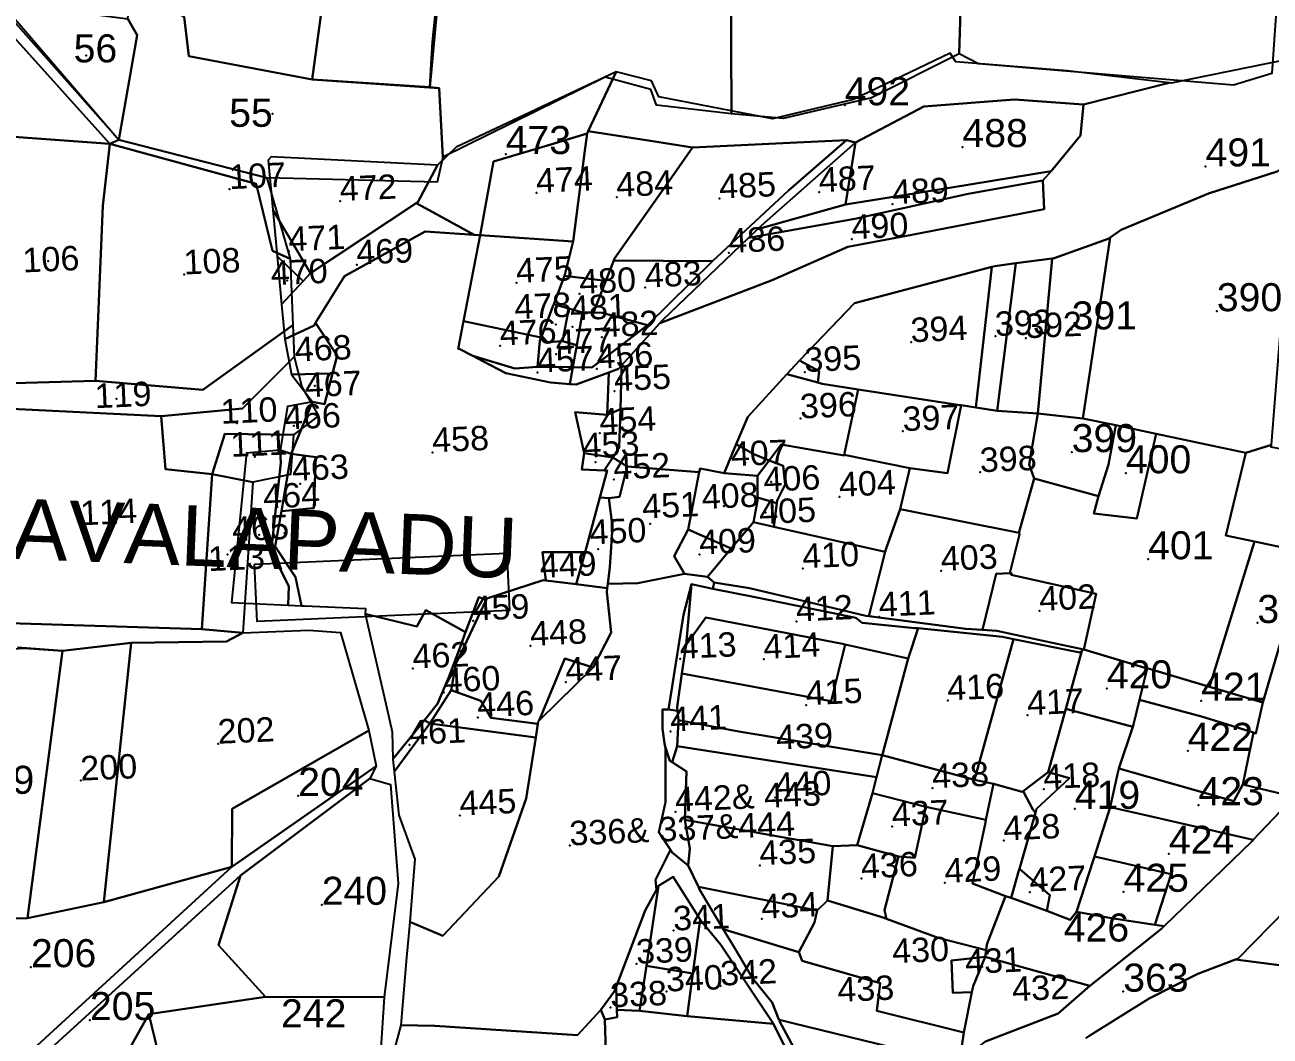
# Model space of a CAD drawing. Header units: inches. Extents: x 206739 to 240559, y 1587423 to 1599564.
# Drawn here: x 217834 to 218728, y 1595247 to 1595974 of the extents above; entities that cross this region are included whole.
import ezdxf

# ---------------------------------------------------------------- set-up
doc = ezdxf.new("R2010")
doc.units = ezdxf.units.IN
doc.header["$MEASUREMENT"] = 0
for name, color, linetype in [('PLOT NO', 7, 'Continuous'), ('PLOTS', 7, 'Continuous'), ('PLOTS NO', 7, 'Continuous')]:
    doc.layers.add(name, color=color, linetype=linetype)
doc.styles.get("Standard").update_dxf_attribs({"font": 'arial.ttf'})

msp = doc.modelspace()

# ---------------------------------------------------------------- linework, layer by layer
at = {"layer": 'PLOT NO'}
for p in [(217877.72888, 1595951.6659), (218011.46295, 1595909.75606), (218422.49786, 1595915.90881), (218178.98893, 1595880.89644), (218507.03225, 1595885.91051), (218681.6783, 1595872.02701), (218689.74999, 1595768.01139), (218624.45756, 1595651.59799), (218640.41836, 1595589.82856), (218718.88414, 1595544.09683), (218678.49204, 1595488.29786), (218668.80814, 1595452.26501), (218029.92233, 1595419.90518), (218676.62206, 1595413.23553), (218655.31079, 1595378.32588), (218622.74522, 1595351.0321), (218046.86446, 1595341.67291), (217837.99006, 1595296.89906), (218622.54198, 1595279.32645), (217880.37225, 1595258.87723)]:
    msp.add_point(p, dxfattribs=at)
at = {"layer": 'PLOTS'}
for points in [[(218576.24735, 1596186.97991), (218741.12418, 1596168.07414), (218742.03502, 1596121.92485), (218729.25267, 1595938.78802), (218701.75933, 1595930.31991), (218518.47733, 1595945.67123), (218504.64482, 1595952.9668), (218507.12981, 1596030.23423), (218532.90721, 1596104.10361), (218576.24735, 1596186.97991), (218576.24735, 1596186.97991)], [(217931.05457, 1596109.16315), (218060.44446, 1596084.66822), (218039.94713, 1595934.4996), (217951.31779, 1595951.16394), (217948.15534, 1595979.36878), (217909.79532, 1596000.71527), (217931.05457, 1596109.16315)], [(218146.10894, 1596094.16034), (218340.40314, 1596059.62707), (218341.23535, 1595909.75732), (218287.22731, 1595916.1025), (218283.2726, 1595927.13063), (218250.46084, 1595936.02511), (218133.73009, 1595878.53137), (218131.24427, 1595928.31103), (218124.51368, 1595928.98613), (218126.48532, 1595961.39094), (218138.00335, 1596074.02372), (218146.72854, 1596072.57693), (218146.10894, 1596094.16034)], [(218060.44446, 1596084.66822), (218138.00335, 1596074.02372), (218124.51368, 1595928.98613), (218039.94713, 1595934.4996), (218060.44446, 1596084.66822), (218060.44446, 1596084.66822)], [(218340.40314, 1596059.62707), (218507.12981, 1596030.23423), (218504.64482, 1595952.9668), (218441.74122, 1595921.23579), (218378.19309, 1595906.47151), (218341.23535, 1595909.75732), (218340.40314, 1596059.62707)], [(217778.2591, 1596033.99771), (217901.19862, 1595891.20985), (217894.73349, 1595888.13366), (217821.84216, 1595969.24181), (217791.7828, 1596001.81225), (217767.89931, 1596040.48549), (217778.2591, 1596033.99771), (217778.2591, 1596033.99771)], [(217901.19862, 1595891.20985), (217914.35258, 1595966.35264), (217907.57596, 1595978.02008), (217909.79532, 1596000.71527), (217948.15534, 1595979.36878), (217951.31779, 1595951.16394), (218039.94713, 1595934.4996), (218131.24427, 1595928.31103), (218133.73009, 1595878.53137), (218129.79951, 1595860.71444), (218007.45881, 1595863.77108), (217901.19862, 1595891.20985)], [(217819.66973, 1595982.97495), (217833.70247, 1595985.5479), (217867.65684, 1595983.14988), (217907.57596, 1595978.02008), (217914.35258, 1595966.35264), (217901.19862, 1595891.20985), (217819.66973, 1595982.97495)], [(217819.22099, 1595893.62014), (217821.84216, 1595969.24181), (217894.73349, 1595888.13366), (217819.22099, 1595893.62014)], [(218655.52692, 1595932.03562), (218582.29086, 1595940.54681), (218502.22097, 1595947.04695), (218498.33586, 1595953.3279), (218428.86969, 1595920.17549), (218370.57135, 1595906.10327), (218289.0179, 1595922.06457), (218283.61457, 1595933.51398), (218258.22681, 1595939.839), (218238.3192, 1595897.29346), (218282.99297, 1595890.30594), (218313.22386, 1595885.62588), (218383.03743, 1595888.95014), (218423.79562, 1595890.89863), (218430.21593, 1595889.15885), (218479.28963, 1595915.13309), (218544.33666, 1595920.06129), (218593.88188, 1595916.35993), (218655.52692, 1595932.03562)], [(218238.3192, 1595897.29346), (218258.22681, 1595939.839), (218143.32377, 1595885.87653), (218129.97433, 1595872.90623), (218115.90254, 1595846.36099), (218114.75471, 1595845.59111), (218121.29821, 1595842.0326), (218156.31603, 1595822.90928), (218160.70604, 1595822.61925), (218170.23969, 1595875.57416), (218208.9299, 1595887.09129), (218237.5044, 1595895.58012), (218238.3192, 1595897.29346)], [(218593.88188, 1595916.35993), (218544.33666, 1595920.06129), (218479.28963, 1595915.13309), (218430.21593, 1595889.15885), (218422.94222, 1595844.58282), (218499.1567, 1595856.96714), (218570.87354, 1595868.57562), (218591.73411, 1595894.09888), (218593.88188, 1595916.35993)], [(217819.22099, 1595893.62014), (217894.73349, 1595888.13366), (217889.72255, 1595843.57704), (217884.29826, 1595717.99958), (217809.21104, 1595715.9607), (217812.92731, 1595825.42218), (217819.22099, 1595893.62014)], [(218007.45881, 1595863.77108), (218024.25136, 1595805.68199), (218011.59641, 1595811.4319), (217999.74876, 1595859.37313), (217894.73349, 1595888.13366), (217901.19862, 1595891.20985), (218007.45881, 1595863.77108)], [(218227.49345, 1595818.10485), (218235.57979, 1595881.43036), (218237.5044, 1595895.58012), (218208.9299, 1595887.09129), (218170.23969, 1595875.57416), (218160.70604, 1595822.61925), (218227.49345, 1595818.10485)], [(218313.22386, 1595885.62588), (218282.99297, 1595890.30594), (218238.3192, 1595897.29346), (218237.5044, 1595895.58012), (218235.57979, 1595881.43036), (218227.49345, 1595818.10485), (218221.14896, 1595793.35338), (218250.923, 1595789.80326), (218256.60622, 1595804.35722), (218257.23478, 1595805.9679), (218298.32513, 1595864.38876), (218313.22386, 1595885.62588)], [(218327.42767, 1595803.83696), (218382.10205, 1595854.69852), (218423.79562, 1595890.89863), (218383.03743, 1595888.95014), (218313.22386, 1595885.62588), (218298.32513, 1595864.38876), (218257.23478, 1595805.9679), (218256.60622, 1595804.35722), (218327.42767, 1595803.83696)], [(218430.21593, 1595889.15885), (218423.79562, 1595890.89863), (218382.10205, 1595854.69852), (218327.42767, 1595803.83696), (218280.91063, 1595758.08949), (218260.17396, 1595742.28352), (218261.90808, 1595728.71198), (218289.76639, 1595759.44425), (218291.61238, 1595761.46236), (218353.35238, 1595820.71555), (218359.75425, 1595826.90631), (218362.68375, 1595829.66589), (218430.21593, 1595889.15885)], [(218024.25136, 1595805.68199), (218026.04705, 1595757.97743), (217961.53569, 1595711.58591), (217884.29826, 1595717.99958), (217889.72255, 1595843.57704), (217894.73349, 1595888.13366), (217999.74876, 1595859.37313), (218011.59641, 1595811.4319), (218024.25136, 1595805.68199)], [(218422.94222, 1595844.58282), (218430.21593, 1595889.15885), (218362.68375, 1595829.66589), (218359.75425, 1595826.90631), (218422.94222, 1595844.58282)], [(218114.75471, 1595845.59111), (218115.90254, 1595846.36099), (218129.97433, 1595872.90623), (218010.64839, 1595878.91257), (218008.49622, 1595876.44281), (218011.7459, 1595840.84507), (218038.6769, 1595795.3454), (218114.75471, 1595845.59111)], [(218564.80036, 1595861.79834), (218570.87354, 1595868.57562), (218499.1567, 1595856.96714), (218422.94222, 1595844.58282), (218359.75425, 1595826.90631), (218353.35238, 1595820.71555), (218429.77395, 1595834.35573), (218511.11735, 1595852.38397), (218564.80036, 1595861.79834)], [(218844.64651, 1595807.67972), (218824.57855, 1595813.50742), (218749.06557, 1595835.50938), (218742.05748, 1595837.54709), (218735.6749, 1595870.16072), (218733.0297, 1595868.28986), (218683.86867, 1595852.50241), (218620.92291, 1595826.46474), (218613.09684, 1595820.99262), (218604.98412, 1595766.73472), (218593.6076, 1595691.06278), (218617.30266, 1595686.0649), (218646.26293, 1595679.97249), (218710.60017, 1595666.41464), (218728.90039, 1595672.03354), (218736.00816, 1595759.7352), (218844.64651, 1595807.67972)], [(218289.76639, 1595759.44425), (218370.37551, 1595790.32255), (218424.77106, 1595814.12616), (218470.63202, 1595822.95508), (218565.80498, 1595841.2149), (218564.80036, 1595861.79834), (218511.11735, 1595852.38397), (218429.77395, 1595834.35573), (218353.35238, 1595820.71555), (218291.61238, 1595761.46236), (218289.76639, 1595759.44425)], [(218156.31603, 1595822.90928), (218121.29821, 1595842.0326), (218114.75471, 1595845.59111), (218038.6769, 1595795.3454), (218033.42347, 1595789.62081), (218018.00568, 1595772.75053), (218020.28758, 1595747.87935), (218041.30107, 1595757.70893), (218042.46591, 1595759.60061), (218063.10883, 1595793.09324), (218121.10134, 1595825.20992), (218156.31603, 1595822.90928)], [(218038.6769, 1595795.3454), (218011.7459, 1595840.84507), (218014.827, 1595807.63127), (218033.42347, 1595789.62081), (218038.6769, 1595795.3454)], [(218156.31603, 1595822.90928), (218121.10134, 1595825.20992), (218063.10883, 1595793.09324), (218042.46591, 1595759.60061), (218057.98476, 1595736.12724), (218054.56619, 1595723.16695), (218048.72513, 1595701.19453), (218040.13199, 1595702.82768), (218024.98409, 1595665.47915), (218042.52453, 1595663.17569), (218041.11525, 1595626.58184), (218017.85194, 1595624.4543), (218017.64976, 1595623.26822), (218013.44073, 1595598.94481), (218028.08405, 1595577.11045), (218032.28326, 1595556.50275), (218034.48623, 1595556.40572), (218078.26822, 1595554.4775), (218078.09284, 1595550.59504), (218115.19467, 1595541.63006), (218121.65913, 1595553.30849), (218150.19959, 1595537.38715), (218159.61881, 1595562.67921), (218164.98827, 1595560.68512), (218165.48686, 1595561.63387), (218205.96757, 1595574.79832), (218207.90041, 1595574.56544), (218205.46896, 1595595.05218), (218235.98289, 1595594.92712), (218246.63674, 1595634.26999), (218251.85883, 1595653.55337), (218249.64526, 1595653.6475), (218233.57629, 1595654.411), (218235.4295, 1595666.06316), (218228.88296, 1595695.49653), (218251.78242, 1595693.63538), (218253.17554, 1595724.06537), (218229.67499, 1595715.31004), (218224.97781, 1595715.69935), (218211.23076, 1595716.83008), (218179.16256, 1595723.56971), (218162.66565, 1595732.15827), (218155.29531, 1595735.99936), (218145.5998, 1595741.01511), (218144.81716, 1595741.0816), (218148.71712, 1595760.95059), (218160.70604, 1595822.61925), (218156.31603, 1595822.90928)], [(218227.49345, 1595818.10485), (218160.70604, 1595822.61925), (218148.71712, 1595760.95059), (218204.53742, 1595749.23165), (218204.91315, 1595750.26222), (218213.15586, 1595772.15852), (218213.45521, 1595773.01001), (218221.14896, 1595793.35338), (218227.49345, 1595818.10485)], [(218593.6076, 1595691.06278), (218604.98412, 1595766.73472), (218613.09684, 1595820.99262), (218611.73631, 1595820.06579), (218572.89754, 1595806.03888), (218571.4167, 1595805.83612), (218563.95604, 1595725.42982), (218561.21995, 1595694.59062), (218593.6076, 1595691.06278)], [(218033.42347, 1595789.62081), (218014.827, 1595807.63127), (218018.00568, 1595772.75053), (218033.42347, 1595789.62081)], [(218280.91063, 1595758.08949), (218327.42767, 1595803.83696), (218256.60622, 1595804.35722), (218250.923, 1595789.80326), (218241.97184, 1595767.00037), (218248.36757, 1595766.8521), (218280.91063, 1595758.08949)], [(218531.97093, 1595696.3731), (218541.84394, 1595773.97619), (218545.45743, 1595802.43256), (218543.75805, 1595802.20454), (218530.31649, 1595800.43126), (218528.2253, 1595799.87698), (218516.57597, 1595698.77671), (218531.97093, 1595696.3731)], [(218561.21995, 1595694.59062), (218563.95604, 1595725.42982), (218571.4167, 1595805.83612), (218545.45743, 1595802.43256), (218541.84394, 1595773.97619), (218531.97093, 1595696.3731), (218561.21995, 1595694.59062)], [(218250.923, 1595789.80326), (218221.14896, 1595793.35338), (218213.45521, 1595773.01001), (218224.26912, 1595769.95349), (218234.24326, 1595767.16911), (218241.97184, 1595767.00037), (218250.923, 1595789.80326)], [(218516.57597, 1595698.77671), (218528.2253, 1595799.87698), (218516.34369, 1595796.76464), (218429.50303, 1595773.88653), (218390.11286, 1595732.58498), (218404.18882, 1595725.0453), (218403.28373, 1595716.74383), (218406.22126, 1595715.94849), (218432.11086, 1595711.88157), (218503.7931, 1595700.73902), (218506.0461, 1595700.41638), (218516.57597, 1595698.77671)], [(218224.26912, 1595769.95349), (218213.45521, 1595773.01001), (218213.15586, 1595772.15852), (218204.91315, 1595750.26222), (218209.27414, 1595745.68181), (218219.69661, 1595746.41173), (218224.26912, 1595769.95349)], [(218234.24326, 1595767.16911), (218224.26912, 1595769.95349), (218219.69661, 1595746.41173), (218229.99916, 1595743.52957), (218234.24326, 1595767.16911)], [(218280.91063, 1595758.08949), (218248.36757, 1595766.8521), (218241.97184, 1595767.00037), (218234.24326, 1595767.16911), (218229.99916, 1595743.52957), (218227.1444, 1595727.73039), (218240.82502, 1595727.60626), (218260.17396, 1595742.28352), (218280.91063, 1595758.08949)], [(217795.07212, 1595643.43385), (217766.57696, 1595669.06138), (217809.21104, 1595715.9607), (217884.29826, 1595717.99958), (217961.53569, 1595711.58591), (218026.04705, 1595757.97743), (218027.15727, 1595735.1942), (217989.83034, 1595698.19522), (217931.49063, 1595692.71602), (217814.22887, 1595698.33746), (217798.60548, 1595688.07065), (217795.07212, 1595643.43385)], [(218054.56619, 1595723.16695), (218057.98476, 1595736.12724), (218042.46591, 1595759.60061), (218041.30107, 1595757.70893), (218020.28758, 1595747.87935), (218025.15439, 1595722.64482), (218054.56619, 1595723.16695)], [(218204.53742, 1595749.23165), (218148.71712, 1595760.95059), (218144.81716, 1595741.0816), (218145.5998, 1595741.01511), (218155.29531, 1595735.99936), (218185.47852, 1595726.95807), (218201.70547, 1595728.03578), (218203.55871, 1595746.66826), (218204.53742, 1595749.23165)], [(218209.27414, 1595745.68181), (218204.91315, 1595750.26222), (218204.53742, 1595749.23165), (218203.55871, 1595746.66826), (218201.70547, 1595728.03578), (218227.1444, 1595727.73039), (218229.99916, 1595743.52957), (218219.69661, 1595746.41173), (218209.27414, 1595745.68181)], [(218261.90808, 1595728.71198), (218260.17396, 1595742.28352), (218240.82502, 1595727.60626), (218227.1444, 1595727.73039), (218224.97781, 1595715.69935), (218229.67499, 1595715.31004), (218253.17554, 1595724.06537), (218260.02442, 1595726.61566), (218261.90808, 1595728.71198)], [(217931.49063, 1595692.71602), (217989.83034, 1595698.19522), (218027.15727, 1595735.1942), (218032.54083, 1595713.78454), (218044.61361, 1595692.75289), (218026.46364, 1595679.16533), (217977.23376, 1595679.98404), (217968.2491, 1595650.95633), (217934.60445, 1595654.51076), (217931.49063, 1595692.71602)], [(218201.70547, 1595728.03578), (218185.47852, 1595726.95807), (218155.29531, 1595735.99936), (218162.66565, 1595732.15827), (218179.16256, 1595723.56971), (218211.23076, 1595716.83008), (218224.97781, 1595715.69935), (218227.1444, 1595727.73039), (218201.70547, 1595728.03578)], [(218262.21434, 1595726.27425), (218261.90808, 1595728.71198), (218260.02442, 1595726.61566), (218253.17554, 1595724.06537), (218251.78242, 1595693.63538), (218261.35556, 1595697.56321), (218262.21434, 1595726.27425)], [(218403.28373, 1595716.74383), (218404.18882, 1595725.0453), (218390.11286, 1595732.58498), (218380.8856, 1595722.90961), (218403.28373, 1595716.74383)], [(218040.13199, 1595702.82768), (218048.72513, 1595701.19453), (218054.56619, 1595723.16695), (218025.15439, 1595722.64482), (218040.13199, 1595702.82768)], [(218403.28373, 1595716.74383), (218380.8856, 1595722.90961), (218352.87118, 1595692.23222), (218344.61256, 1595672.62242), (218357.18625, 1595665.31047), (218368.31592, 1595660.87698), (218376.8254, 1595672.18721), (218421.99691, 1595664.32764), (218422.13494, 1595664.89312), (218432.11086, 1595711.88157), (218406.22126, 1595715.94849), (218403.28373, 1595716.74383)], [(218506.0461, 1595700.41638), (218503.7931, 1595700.73902), (218432.11086, 1595711.88157), (218422.13494, 1595664.89312), (218469.28596, 1595655.2149), (218496.32333, 1595651.66604), (218506.0461, 1595700.41638)], [(218024.98409, 1595665.47915), (218040.13199, 1595702.82768), (218022.29701, 1595699.47643), (218017.03359, 1595668.20404), (218024.98409, 1595665.47915)], [(217778.86987, 1595536.00828), (217795.07212, 1595643.43385), (217798.60548, 1595688.07065), (217814.22887, 1595698.33746), (217931.49063, 1595692.71602), (217934.60445, 1595654.51076), (217968.2491, 1595650.95633), (217960.84841, 1595539.59536), (217814.64014, 1595544.3175), (217778.86987, 1595536.00828)], [(218255.89609, 1595662.88114), (218260.55301, 1595670.1521), (218261.35556, 1595697.56321), (218251.78242, 1595693.63538), (218228.88296, 1595695.49653), (218235.4295, 1595666.06316), (218255.89609, 1595662.88114)], [(218516.57597, 1595698.77671), (218506.0461, 1595700.41638), (218496.32333, 1595651.66604), (218469.28596, 1595655.2149), (218462.36564, 1595625.77679), (218547.71166, 1595608.7617), (218547.78895, 1595609.54917), (218558.44836, 1595647.97686), (218554.94666, 1595657.9607), (218561.21995, 1595694.59062), (218531.97093, 1595696.3731), (218516.57597, 1595698.77671)], [(218593.6076, 1595691.06278), (218561.21995, 1595694.59062), (218554.94666, 1595657.9607), (218558.44836, 1595647.97686), (218604.73382, 1595635.20512), (218611.85762, 1595657.84461), (218617.30266, 1595686.0649), (218593.6076, 1595691.06278)], [(218646.26293, 1595679.97249), (218617.30266, 1595686.0649), (218611.85762, 1595657.84461), (218604.73382, 1595635.20512), (218601.30643, 1595622.7643), (218632.22854, 1595619.03308), (218646.26293, 1595679.97249)], [(217968.2491, 1595650.95633), (217977.23376, 1595679.98404), (218026.46364, 1595679.16533), (218024.42448, 1595650.68699), (217997.44716, 1595645.11155), (217968.2491, 1595650.95633)], [(218710.60017, 1595666.41464), (218646.26293, 1595679.97249), (218632.22854, 1595619.03308), (218601.30643, 1595622.7643), (218604.73382, 1595635.20512), (218558.44836, 1595647.97686), (218547.78895, 1595609.54917), (218547.71166, 1595608.7617), (218547.90021, 1595607.69908), (218541.35801, 1595580.7866), (218541.3867, 1595579.76466), (218542.33209, 1595579.75805), (218542.06617, 1595578.57674), (218603.06516, 1595564.94134), (218594.24524, 1595525.05391), (218639.7931, 1595511.47337), (218640.40226, 1595511.36589), (218684.4542, 1595498.28264), (218716.81432, 1595602.54817), (218696.14819, 1595606.92764), (218710.60017, 1595666.41464)], [(218022.68922, 1595556.92526), (218023.15995, 1595570.42123), (218010.49147, 1595595.61191), (218017.51397, 1595659.13532), (218017.03359, 1595668.20404), (217992.90519, 1595666.17252), (217982.04839, 1595558.71515), (218022.68922, 1595556.92526)], [(218024.98409, 1595665.47915), (218017.03359, 1595668.20404), (218017.51397, 1595659.13532), (218010.49147, 1595595.61191), (218023.15995, 1595570.42123), (218022.68922, 1595556.92526), (218032.28326, 1595556.50275), (218028.08405, 1595577.11045), (218013.44073, 1595598.94481), (218017.64976, 1595623.26822), (218017.85194, 1595624.4543), (218024.98409, 1595665.47915)], [(218255.89609, 1595662.88114), (218235.4295, 1595666.06316), (218233.57629, 1595654.411), (218249.64526, 1595653.6475), (218255.89609, 1595662.88114)], [(218368.31592, 1595660.87698), (218357.18625, 1595665.31047), (218344.61256, 1595672.62242), (218335.85139, 1595651.73824), (218359.8822, 1595649.74566), (218368.31592, 1595660.87698)], [(218422.13494, 1595664.89312), (218421.99691, 1595664.32764), (218376.8254, 1595672.18721), (218368.31592, 1595660.87698), (218378.2549, 1595656.93783), (218379.76101, 1595643.50718), (218373.87334, 1595632.14795), (218373.64517, 1595630.24911), (218371.54621, 1595613.19151), (218451.55062, 1595595.11654), (218452.18067, 1595597.59702), (218462.36564, 1595625.77679), (218469.28596, 1595655.2149), (218422.13494, 1595664.89312)], [(218808.8249, 1595644.62445), (218768.10421, 1595659.43705), (218758.31679, 1595664.88803), (218728.76894, 1595670.37585), (218728.90039, 1595672.03354), (218710.60017, 1595666.41464), (218696.14819, 1595606.92764), (218716.81432, 1595602.54817), (218743.93622, 1595596.85426), (218748.02087, 1595609.44663), (218753.46142, 1595607.67351), (218756.22305, 1595586.75979), (218785.95707, 1595618.02838), (218808.8249, 1595644.62445)], [(218017.85194, 1595624.4543), (218041.11525, 1595626.58184), (218042.52453, 1595663.17569), (218024.98409, 1595665.47915), (218017.85194, 1595624.4543)], [(218266.25582, 1595656.53393), (218255.89609, 1595662.88114), (218249.64526, 1595653.6475), (218251.85883, 1595653.55337), (218246.63674, 1595634.26999), (218253.17621, 1595633.72755), (218260.7386, 1595634.60191), (218266.25582, 1595656.53393)], [(218373.64517, 1595630.24911), (218373.87334, 1595632.14795), (218379.76101, 1595643.50718), (218378.2549, 1595656.93783), (218368.31592, 1595660.87698), (218359.8822, 1595649.74566), (218359.91079, 1595634.2535), (218373.64517, 1595630.24911)], [(217960.84841, 1595539.59536), (217968.2491, 1595650.95633), (217997.44716, 1595645.11155), (217990.22018, 1595536.95199), (217960.84841, 1595539.59536)], [(218318.02424, 1595652.46207), (218266.25582, 1595656.53393), (218260.7386, 1595634.60191), (218253.17621, 1595633.72755), (218255.65923, 1595613.05316), (218253.89327, 1595584.26885), (218252.35986, 1595572.3149), (218273.9061, 1595572.65403), (218307.34384, 1595579.39319), (218299.88565, 1595592.08673), (218309.96452, 1595611.19196), (218318.02424, 1595652.46207)], [(218335.85139, 1595651.73824), (218318.54809, 1595655.09932), (218318.02424, 1595652.46207), (218309.96452, 1595611.19196), (218340.89362, 1595597.50058), (218356.95347, 1595616.47167), (218359.91882, 1595631.70497), (218359.91079, 1595634.2535), (218359.8822, 1595649.74566), (218335.85139, 1595651.73824)], [(218253.17621, 1595633.72755), (218246.63674, 1595634.26999), (218235.98289, 1595594.92712), (218229.70136, 1595571.88808), (218251.96052, 1595569.15518), (218252.35986, 1595572.3149), (218253.89327, 1595584.26885), (218255.65923, 1595613.05316), (218253.17621, 1595633.72755)], [(218373.64517, 1595630.24911), (218359.91079, 1595634.2535), (218359.91882, 1595631.70497), (218356.95347, 1595616.47167), (218371.54621, 1595613.19151), (218373.64517, 1595630.24911)], [(218547.71166, 1595608.7617), (218462.36564, 1595625.77679), (218452.18067, 1595597.59702), (218451.55062, 1595595.11654), (218439.71742, 1595548.92248), (218509.49761, 1595539.84669), (218521.41113, 1595539.05878), (218531.33153, 1595579.45569), (218541.3867, 1595579.76466), (218541.35801, 1595580.7866), (218547.90021, 1595607.69908), (218547.71166, 1595608.7617)], [(218371.54621, 1595613.19151), (218356.95347, 1595616.47167), (218340.89362, 1595597.50058), (218323.81925, 1595577.32613), (218328.70781, 1595573.07525), (218354.09629, 1595569.03808), (218397.72636, 1595558.69247), (218437.76161, 1595549.20322), (218439.71742, 1595548.92248), (218451.55062, 1595595.11654), (218371.54621, 1595613.19151)], [(218340.89362, 1595597.50058), (218309.96452, 1595611.19196), (218299.88565, 1595592.08673), (218307.34384, 1595579.39319), (218323.81925, 1595577.32613), (218340.89362, 1595597.50058)], [(218229.70136, 1595571.88808), (218235.98289, 1595594.92712), (218205.46896, 1595595.05218), (218207.90041, 1595574.56544), (218229.70136, 1595571.88808)], [(218743.93622, 1595596.85426), (218716.81432, 1595602.54817), (218684.4542, 1595498.28264), (218722.81292, 1595486.92304), (218749.42106, 1595577.52099), (218746.58202, 1595586.00332), (218743.42894, 1595595.37033), (218743.93622, 1595596.85426)], [(219024.39948, 1595545.70512), (218969.25002, 1595553.37116), (218905.53811, 1595562.38024), (218901.40448, 1595565.04946), (218873.53761, 1595569.04678), (218772.55257, 1595583.52444), (218756.22305, 1595586.75979), (218746.58202, 1595586.00332), (218749.42106, 1595577.52099), (218722.81292, 1595486.92304), (218717.72785, 1595464.82637), (218716.04184, 1595465.35167), (218708.52181, 1595428.21121), (218745.34069, 1595419.34716), (218784.48604, 1595452.44709), (218835.33655, 1595474.3348), (218863.58634, 1595479.31877), (218942.39905, 1595480.22972), (218972.32202, 1595501.55088), (218998.74149, 1595495.94345), (219016.37426, 1595518.88333), (219024.39948, 1595545.70512)], [(218323.81925, 1595577.32613), (218307.34384, 1595579.39319), (218273.9061, 1595572.65403), (218252.35986, 1595572.3149), (218251.96052, 1595569.15518), (218251.56706, 1595566.13215), (218254.72425, 1595537.37344), (218241.74271, 1595512.19481), (218203.10581, 1595474.09196), (218202.40107, 1595473.41388), (218202.14608, 1595471.76515), (218200.62961, 1595461.92854), (218193.79289, 1595418.09153), (218174.07597, 1595361.90299), (218133.7405, 1595319.30006), (218110.05546, 1595329.52313), (218107.85343, 1595303.78407), (218103.74267, 1595255.32766), (218128.13707, 1595254.71475), (218230.56441, 1595248.00179), (218247.27355, 1595266.29342), (218257.07353, 1595279.67622), (218258.25388, 1595282.82046), (218279.19039, 1595337.48504), (218287.27955, 1595352.36447), (218286.64999, 1595359.70511), (218297.27287, 1595381.27647), (218288.96295, 1595393.8146), (218293.75905, 1595415.3415), (218293.66555, 1595454.71273), (218293.38083, 1595456.11326), (218291.52938, 1595468.14443), (218291.55276, 1595481.89789), (218295.94663, 1595481.91827), (218306.65575, 1595549.93489), (218312.42468, 1595571.91), (218327.81178, 1595568.68714), (218328.70781, 1595573.07525), (218323.81925, 1595577.32613)], [(218594.24524, 1595525.05391), (218603.06516, 1595564.94134), (218542.06617, 1595578.57674), (218542.33209, 1595579.75805), (218541.3867, 1595579.76466), (218531.33153, 1595579.45569), (218521.41113, 1595539.05878), (218531.74094, 1595538.3749), (218567.10519, 1595530.8352), (218594.24524, 1595525.05391)], [(218207.90041, 1595574.56544), (218205.96757, 1595574.79832), (218165.48686, 1595561.63387), (218164.98827, 1595560.68512), (218147.13978, 1595523.21872), (218143.08737, 1595514.74816), (218139.93119, 1595495.86779), (218161.22953, 1595488.199), (218168.40865, 1595476.03417), (218202.14608, 1595471.76515), (218202.40107, 1595473.41388), (218203.10581, 1595474.09196), (218221.46545, 1595518.6461), (218241.74271, 1595512.19481), (218254.72425, 1595537.37344), (218251.56706, 1595566.13215), (218251.96052, 1595569.15518), (218229.70136, 1595571.88808), (218207.90041, 1595574.56544)], [(218308.59844, 1595528.42239), (218312.42468, 1595571.91), (218306.65575, 1595549.93489), (218295.94663, 1595481.91827), (218302.41344, 1595481.03174), (218302.04047, 1595483.86795), (218305.58461, 1595507.91988), (218308.59844, 1595528.42239)], [(218327.81178, 1595568.68714), (218312.42468, 1595571.91), (218308.59844, 1595528.42239), (218322.79788, 1595547.97763), (218420.99125, 1595529.0087), (218422.71275, 1595528.63443), (218468.02027, 1595518.50843), (218475.20007, 1595540.26548), (218472.825, 1595540.48463), (218435.04144, 1595544.29061), (218430.35352, 1595547.79773), (218359.31273, 1595562.32039), (218327.81178, 1595568.68714)], [(218439.71742, 1595548.92248), (218437.76161, 1595549.20322), (218397.72636, 1595558.69247), (218354.09629, 1595569.03808), (218328.70781, 1595573.07525), (218327.81178, 1595568.68714), (218359.31273, 1595562.32039), (218430.35352, 1595547.79773), (218435.04144, 1595544.29061), (218472.825, 1595540.48463), (218475.20007, 1595540.26548), (218535.72755, 1595534.18135), (218543.6818, 1595532.54494), (218591.4315, 1595522.83373), (218592.83972, 1595523.9782), (218594.24524, 1595525.05391), (218567.10519, 1595530.8352), (218531.74094, 1595538.3749), (218521.41113, 1595539.05878), (218509.49761, 1595539.84669), (218439.71742, 1595548.92248)], [(218164.98827, 1595560.68512), (218159.61881, 1595562.67921), (218150.19959, 1595537.38715), (218145.523, 1595524.86739), (218147.13978, 1595523.21872), (218164.98827, 1595560.68512)], [(218150.19959, 1595537.38715), (218121.65913, 1595553.30849), (218115.19467, 1595541.63006), (218078.09284, 1595550.59504), (218093.50658, 1595483.03484), (218097.40839, 1595466.00603), (218098.02857, 1595446.2573), (218120.64815, 1595474.40202), (218129.9914, 1595486.00031), (218136.01083, 1595500.15927), (218138.14004, 1595505.16233), (218145.523, 1595524.86739), (218150.19959, 1595537.38715)], [(218420.99125, 1595529.0087), (218322.79788, 1595547.97763), (218308.59844, 1595528.42239), (218305.58461, 1595507.91988), (218412.86579, 1595488.02885), (218422.71275, 1595528.63443), (218420.99125, 1595529.0087)], [(217909.93244, 1595529.82327), (217978.52792, 1595530.85595), (217990.22018, 1595536.95199), (218037.55868, 1595538.8293), (218060.32474, 1595537.34706), (218080.58749, 1595466.96722), (217982.56519, 1595410.66198), (217982.27716, 1595368.93646), (217890.44613, 1595343.66289), (217909.93244, 1595529.82327)], [(218543.6818, 1595532.54494), (218535.72755, 1595534.18135), (218475.20007, 1595540.26548), (218468.02027, 1595518.50843), (218449.86485, 1595450.64717), (218449.49652, 1595449.23872), (218515.64717, 1595431.45851), (218543.6818, 1595532.54494)], [(218592.83972, 1595523.9782), (218591.4315, 1595522.83373), (218543.6818, 1595532.54494), (218515.64717, 1595431.45851), (218529.37755, 1595428.53186), (218550.02015, 1595422.84812), (218550.68666, 1595423.33595), (218568.52835, 1595436.97523), (218581.22164, 1595482.44803), (218592.83972, 1595523.9782)], [(217756.80153, 1595521.61449), (217833.3581, 1595525.98178), (217860.67335, 1595524.12923), (217835.43519, 1595332.10621), (217782.76049, 1595330.88892), (217725.09488, 1595285.48441), (217756.80153, 1595521.61449)], [(217860.67335, 1595524.12923), (217909.93244, 1595529.82327), (217890.44613, 1595343.66289), (217835.43519, 1595332.10621), (217860.67335, 1595524.12923)], [(218147.13978, 1595523.21872), (218145.523, 1595524.86739), (218138.14004, 1595505.16233), (218136.01083, 1595500.15927), (218129.9914, 1595486.00031), (218120.64815, 1595474.40202), (218124.46129, 1595471.82789), (218139.93119, 1595495.86779), (218143.08737, 1595514.74816), (218147.13978, 1595523.21872)], [(218468.02027, 1595518.50843), (218422.71275, 1595528.63443), (218412.86579, 1595488.02885), (218305.58461, 1595507.91988), (218302.04047, 1595483.86795), (218302.41344, 1595481.03174), (218303.18541, 1595474.34847), (218346.51675, 1595466.19122), (218449.49652, 1595449.23872), (218449.86485, 1595450.64717), (218468.02027, 1595518.50843)], [(218639.7931, 1595511.47337), (218594.24524, 1595525.05391), (218592.83972, 1595523.9782), (218581.22164, 1595482.44803), (218629.35152, 1595469.58869), (218629.86147, 1595471.10867), (218634.23018, 1595488.98528), (218639.7931, 1595511.47337)], [(218241.74271, 1595512.19481), (218221.46545, 1595518.6461), (218203.10581, 1595474.09196), (218241.74271, 1595512.19481)], [(218684.4542, 1595498.28264), (218640.40226, 1595511.36589), (218639.7931, 1595511.47337), (218634.23018, 1595488.98528), (218678.77616, 1595476.8858), (218716.04184, 1595465.35167), (218717.72785, 1595464.82637), (218722.81292, 1595486.92304), (218684.4542, 1595498.28264)], [(218202.14608, 1595471.76515), (218168.40865, 1595476.03417), (218161.22953, 1595488.199), (218139.93119, 1595495.86779), (218124.46129, 1595471.82789), (218200.62961, 1595461.92854), (218202.14608, 1595471.76515)], [(218716.04184, 1595465.35167), (218678.77616, 1595476.8858), (218634.23018, 1595488.98528), (218629.86147, 1595471.10867), (218629.35152, 1595469.58869), (218619.34599, 1595439.47354), (218701.98222, 1595416.02422), (218708.52181, 1595428.21121), (218716.04184, 1595465.35167)], [(218302.41344, 1595481.03174), (218295.94663, 1595481.91827), (218291.55276, 1595481.89789), (218291.52938, 1595468.14443), (218293.38083, 1595456.11326), (218293.66555, 1595454.71273), (218296.90919, 1595445.1718), (218298.51734, 1595444.12367), (218302.19356, 1595455.56506), (218303.18541, 1595474.34847), (218302.41344, 1595481.03174)], [(218629.35152, 1595469.58869), (218581.22164, 1595482.44803), (218568.52835, 1595436.97523), (218583.82002, 1595432.63042), (218560.25603, 1595410.63246), (218559.4642, 1595407.84616), (218547.90866, 1595367.54216), (218569.72759, 1595348.61355), (218567.58094, 1595337.25347), (218584.51983, 1595330.97677), (218589.02439, 1595336.59691), (218600.82431, 1595373.48868), (218601.77234, 1595376.43286), (218604.92152, 1595386.26543), (218613.07859, 1595411.81256), (218618.79358, 1595437.75895), (218619.34599, 1595439.47354), (218629.35152, 1595469.58869)], [(218124.46129, 1595471.82789), (218120.64815, 1595474.40202), (218098.02857, 1595446.2573), (218098.9262, 1595437.25631), (218124.46129, 1595471.82789)], [(218200.62961, 1595461.92854), (218124.46129, 1595471.82789), (218098.9262, 1595437.25631), (218102.13073, 1595406.0818), (218113.82759, 1595374.56521), (218110.05546, 1595329.52313), (218133.7405, 1595319.30006), (218174.07597, 1595361.90299), (218193.79289, 1595418.09153), (218200.62961, 1595461.92854)], [(218449.49652, 1595449.23872), (218346.51675, 1595466.19122), (218303.18541, 1595474.34847), (218302.19356, 1595455.56506), (218445.23185, 1595433.35112), (218449.49652, 1595449.23872)], [(218080.58749, 1595466.96722), (218086.05172, 1595441.35437), (217982.27716, 1595368.93646), (217982.56519, 1595410.66198), (218080.58749, 1595466.96722)], [(218298.51734, 1595444.12367), (218296.90919, 1595445.1718), (218293.66555, 1595454.71273), (218293.75905, 1595415.3415), (218288.96295, 1595393.8146), (218297.27287, 1595381.27647), (218298.62123, 1595379.21469), (218310.08585, 1595369.9478), (218311.31833, 1595382.24608), (218307.7066, 1595402.78192), (218308.80815, 1595437.48257), (218298.51734, 1595444.12367)], [(218445.23185, 1595433.35112), (218302.19356, 1595455.56506), (218298.51734, 1595444.12367), (218308.80815, 1595437.48257), (218307.7066, 1595402.78192), (218414.04969, 1595383.71403), (218431.41303, 1595384.45372), (218442.34284, 1595421.83511), (218445.23185, 1595433.35112)], [(218515.64717, 1595431.45851), (218449.49652, 1595449.23872), (218445.23185, 1595433.35112), (218442.34284, 1595421.83511), (218480.65026, 1595412.13421), (218523.93101, 1595402.7939), (218529.37755, 1595428.53186), (218515.64717, 1595431.45851)], [(217700.42075, 1595044.11017), (217715.0135, 1595075.78202), (217822.1441, 1595221.95134), (217982.27716, 1595368.93646), (218086.05172, 1595441.35437), (218081.49398, 1595432.46307), (217988.54403, 1595362.6687), (217828.10909, 1595216.50549), (217700.42075, 1595044.11017)], [(218559.4642, 1595407.84616), (218560.25603, 1595410.63246), (218583.82002, 1595432.63042), (218568.52835, 1595436.97523), (218550.68666, 1595423.33595), (218557.70791, 1595410.23067), (218559.4642, 1595407.84616)], [(218708.52181, 1595428.21121), (218701.98222, 1595416.02422), (218619.34599, 1595439.47354), (218618.79358, 1595437.75895), (218613.07859, 1595411.81256), (218640.62936, 1595405.59419), (218715.81285, 1595388.23792), (218744.741, 1595418.84334), (218745.34069, 1595419.34716), (218708.52181, 1595428.21121)], [(217988.54403, 1595362.6687), (218081.49398, 1595432.46307), (218096.32902, 1595428.20031), (218101.85221, 1595357.01478), (218091.62219, 1595275.446), (218006.4206, 1595275.62308), (217972.7395, 1595312.64649), (217988.54403, 1595362.6687)], [(218550.68666, 1595423.33595), (218550.02015, 1595422.84812), (218529.37755, 1595428.53186), (218523.93101, 1595402.7939), (218523.55303, 1595400.84174), (218514.27427, 1595356.98631), (218537.88766, 1595347.79068), (218541.97646, 1595346.76939), (218547.55674, 1595366.24386), (218547.90866, 1595367.54216), (218559.4642, 1595407.84616), (218557.70791, 1595410.23067), (218550.68666, 1595423.33595)], [(218480.65026, 1595412.13421), (218442.34284, 1595421.83511), (218431.41303, 1595384.45372), (218461.09604, 1595376.47294), (218472.93128, 1595375.51035), (218480.65026, 1595412.13421)], [(218523.93101, 1595402.7939), (218480.65026, 1595412.13421), (218472.93128, 1595375.51035), (218461.09604, 1595376.47294), (218450.94351, 1595337.79946), (218452.50888, 1595331.72094), (218489.53752, 1595318.07936), (218524.0328, 1595309.00951), (218524.53088, 1595313.10717), (218537.88766, 1595347.79068), (218514.27427, 1595356.98631), (218523.55303, 1595400.84174), (218523.93101, 1595402.7939)], [(218715.81285, 1595388.23792), (218640.62936, 1595405.59419), (218613.07859, 1595411.81256), (218604.92152, 1595386.26543), (218601.77234, 1595376.43286), (218620.92368, 1595371.99365), (218656.84862, 1595363.70395), (218645.15992, 1595327.38463), (218651.96585, 1595326.33758), (218715.06289, 1595387.44073), (218715.81285, 1595388.23792)], [(218973.37984, 1595385.09104), (218929.32869, 1595390.52699), (218874.57154, 1595397.35083), (218803.0395, 1595406.22822), (218776.81682, 1595409.47043), (218776.03267, 1595409.02098), (218768.76969, 1595376.29012), (218751.85749, 1595350.77756), (218704.77333, 1595302.94444), (218703.22766, 1595302.33448), (218782.7409, 1595292.23442), (218891.97121, 1595281.40861), (218937.19881, 1595275.35355), (218982.87212, 1595269.22553), (218986.6831, 1595340.31903), (219001.87346, 1595357.3318), (218973.37984, 1595385.09104)], [(218414.04969, 1595383.71403), (218307.7066, 1595402.78192), (218311.31833, 1595382.24608), (218310.08585, 1595369.9478), (218317.38731, 1595354.49945), (218402.7827, 1595337.53301), (218410.11113, 1595344.76852), (218414.04969, 1595383.71403)], [(218461.09604, 1595376.47294), (218431.41303, 1595384.45372), (218414.04969, 1595383.71403), (218410.11113, 1595344.76852), (218450.72365, 1595332.38106), (218452.50888, 1595331.72094), (218450.94351, 1595337.79946), (218461.09604, 1595376.47294)], [(218645.15992, 1595327.38463), (218656.84862, 1595363.70395), (218620.92368, 1595371.99365), (218601.77234, 1595376.43286), (218600.82431, 1595373.48868), (218589.02439, 1595336.59691), (218614.10044, 1595332.13223), (218645.15992, 1595327.38463)], [(217700.42075, 1595044.11017), (217828.10909, 1595216.50549), (217988.54403, 1595362.6687), (217972.7395, 1595312.64649), (218006.4206, 1595275.62308), (217922.75391, 1595263.12044), (217783.04008, 1595014.26471), (217700.42075, 1595044.11017)], [(217725.09488, 1595285.48441), (217782.76049, 1595330.88892), (217835.43519, 1595332.10621), (217890.44613, 1595343.66289), (217982.27716, 1595368.93646), (217822.1441, 1595221.95134), (217725.09488, 1595285.48441)], [(218567.58094, 1595337.25347), (218569.72759, 1595348.61355), (218547.90866, 1595367.54216), (218547.55674, 1595366.24386), (218541.97646, 1595346.76939), (218567.58094, 1595337.25347)], [(218280.09487, 1595297.78211), (218288.82613, 1595355.23527), (218287.27955, 1595352.36447), (218279.19039, 1595337.48504), (218258.25388, 1595282.82046), (218258.90031, 1595266.2654), (218275.18381, 1595265.63401), (218280.09487, 1595297.78211)], [(218318.58854, 1595331.18179), (218299.30822, 1595361.82782), (218288.82613, 1595355.23527), (218280.09487, 1595297.78211), (218313.47465, 1595292.30312), (218318.58854, 1595331.18179)], [(218402.7827, 1595337.53301), (218317.38731, 1595354.49945), (218318.2847, 1595352.60589), (218335.28288, 1595324.13477), (218389.46889, 1595307.58182), (218400.69746, 1595328.87627), (218402.7827, 1595337.53301)], [(218452.50888, 1595331.72094), (218450.72365, 1595332.38106), (218410.11113, 1595344.76852), (218402.7827, 1595337.53301), (218400.69746, 1595328.87627), (218389.46889, 1595307.58182), (218391.97092, 1595301.45842), (218447.84085, 1595285.53062), (218445.66695, 1595265.55029), (218508.15247, 1595250.06665), (218513.8451, 1595278.83278), (218500.07481, 1595278.39136), (218499.07304, 1595301.63521), (218523.43284, 1595304.38521), (218524.0328, 1595309.00951), (218489.53752, 1595318.07936), (218452.50888, 1595331.72094)], [(218541.97646, 1595346.76939), (218537.88766, 1595347.79068), (218524.53088, 1595313.10717), (218524.0328, 1595309.00951), (218523.43284, 1595304.38521), (218564.62536, 1595292.8605), (218598.46528, 1595283.40639), (218599.48434, 1595284.27149), (218650.18227, 1595324.60656), (218651.96585, 1595326.33758), (218645.15992, 1595327.38463), (218614.10044, 1595332.13223), (218589.02439, 1595336.59691), (218584.51983, 1595330.97677), (218567.58094, 1595337.25347), (218541.97646, 1595346.76939)], [(218371.28708, 1595256.25957), (218333.38812, 1595312.98688), (218318.97663, 1595330.56517), (218318.58854, 1595331.18179), (218313.47465, 1595292.30312), (218309.43375, 1595261.73194), (218371.28708, 1595256.25957)], [(218389.46889, 1595307.58182), (218335.28288, 1595324.13477), (218342.97146, 1595311.24408), (218356.26235, 1595288.98845), (218370.29765, 1595271.57893), (218375.15812, 1595259.25791), (218375.7186, 1595259.15021), (218385.2149, 1595256.80215), (218446.03148, 1595241.8116), (218503.57804, 1595227.63729), (218504.91829, 1595228.74057), (218508.15247, 1595250.06665), (218445.66695, 1595265.55029), (218447.84085, 1595285.53062), (218391.97092, 1595301.45842), (218389.46889, 1595307.58182)], [(218513.8451, 1595278.83278), (218514.74558, 1595283.14468), (218523.43284, 1595304.38521), (218499.07304, 1595301.63521), (218500.07481, 1595278.39136), (218513.8451, 1595278.83278)], [(218598.46528, 1595283.40639), (218564.62536, 1595292.8605), (218523.43284, 1595304.38521), (218514.74558, 1595283.14468), (218513.8451, 1595278.83278), (218508.15247, 1595250.06665), (218504.91829, 1595228.74057), (218523.48602, 1595243.60683), (218575.70151, 1595263.53736), (218598.46528, 1595283.40639)], [(218313.47465, 1595292.30312), (218280.09487, 1595297.78211), (218275.18381, 1595265.63401), (218309.43375, 1595261.73194), (218313.47465, 1595292.30312)], [(218258.90031, 1595266.2654), (218258.25388, 1595282.82046), (218257.07353, 1595279.67622), (218247.27355, 1595266.29342), (218250.28432, 1595259.35371), (218259.08415, 1595260.90056), (218258.90031, 1595266.2654)], [(217939.51932, 1595194.2888), (217922.75391, 1595263.12044), (218006.4206, 1595275.62308), (218091.62219, 1595275.446), (218089.37834, 1595238.64289), (218084.23313, 1595221.2006), (218023.96154, 1595207.42858), (217966.42456, 1595205.36366), (217939.51932, 1595194.2888)], [(218309.43375, 1595261.73194), (218275.18381, 1595265.63401), (218258.90031, 1595266.2654), (218259.08415, 1595260.90056), (218250.28432, 1595259.35371), (218251.83348, 1595204.93239), (218338.0541, 1595192.12909), (218407.68135, 1595183.26282), (218371.28708, 1595256.25957), (218309.43375, 1595261.73194)], [(217783.04008, 1595014.26471), (217922.75391, 1595263.12044), (217939.51932, 1595194.2888), (217904.82067, 1595153.38064), (217855.39382, 1595036.76676), (217843.47404, 1595008.26879), (217849.34667, 1594920.76304), (217679.72674, 1594812.64652), (217623.25601, 1594800.64419), (217651.66871, 1594844.05457), (217702.14691, 1594877.6231), (217782.35914, 1594906.12047), (217809.78002, 1594965.39196), (217783.04008, 1595014.26471)], [(218503.57804, 1595227.63729), (218446.03148, 1595241.8116), (218385.2149, 1595256.80215), (218375.7186, 1595259.15021), (218375.67472, 1595258.0909), (218408.06053, 1595198.13534), (218433.06569, 1595136.39256), (218454.26576, 1595120.53209), (218471.40007, 1595130.61816), (218480.26275, 1595199.35395), (218503.57804, 1595227.63729)]]:
    msp.add_lwpolyline(points, close=True, dxfattribs=at)
for points in [[(218782.96673, 1595957.50946), (218656.96102, 1595931.90076), (218655.52692, 1595932.03562), (218593.88188, 1595916.35993), (218591.73411, 1595894.09888), (218570.87354, 1595868.57562), (218564.80036, 1595861.79834), (218565.80498, 1595841.2149), (218470.63202, 1595822.95508), (218424.77106, 1595814.12616), (218370.37551, 1595790.32255), (218289.76639, 1595759.44425), (218261.90808, 1595728.71198), (218262.21434, 1595726.27425), (218261.35556, 1595697.56321), (218260.55301, 1595670.1521), (218255.89609, 1595662.88114), (218266.25582, 1595656.53393), (218318.02424, 1595652.46207), (218318.54809, 1595655.09932), (218335.85139, 1595651.73824), (218344.61256, 1595672.62242), (218352.87118, 1595692.23222), (218380.8856, 1595722.90961), (218390.11286, 1595732.58498), (218429.50303, 1595773.88653), (218516.34369, 1595796.76464), (218528.2253, 1595799.87698), (218530.31649, 1595800.43126), (218543.75805, 1595802.20454), (218545.45743, 1595802.43256), (218571.4167, 1595805.83612), (218572.89754, 1595806.03888), (218611.73631, 1595820.06579), (218613.09684, 1595820.99262), (218620.92291, 1595826.46474), (218683.86867, 1595852.50241), (218733.0297, 1595868.28986)], [(217814.64014, 1595544.3175), (217960.84841, 1595539.59536), (217990.22018, 1595536.95199), (217978.52792, 1595530.85595), (217909.93244, 1595529.82327), (217860.67335, 1595524.12923), (217828.37489, 1595526.56934)], [(218595.69117, 1595245.97786), (218598.53176, 1595247.73946), (218641.11355, 1595274.40334), (218676.07796, 1595292.04515), (218703.22766, 1595302.33448), (218704.77333, 1595302.94444), (218751.85749, 1595350.77756), (218768.76969, 1595376.29012), (218776.03267, 1595409.02098), (218776.81682, 1595409.47043), (218775.86643, 1595409.56003), (218775.86643, 1595409.56003), (218745.34069, 1595419.34716), (218744.741, 1595418.84334), (218715.81285, 1595388.23792), (218715.06289, 1595387.44073), (218651.96585, 1595326.33758), (218650.18227, 1595324.60656), (218599.48434, 1595284.27149), (218598.46528, 1595283.40639), (218575.70151, 1595263.53736), (218523.48602, 1595243.60683)], [(218408.06053, 1595198.13534), (218375.67472, 1595258.0909), (218375.7186, 1595259.15021), (218375.15812, 1595259.25791), (218370.29765, 1595271.57893), (218356.26235, 1595288.98845), (218342.97146, 1595311.24408), (218335.28288, 1595324.13477), (218318.2847, 1595352.60589), (218317.38731, 1595354.49945), (218310.08585, 1595369.9478), (218310.08585, 1595369.9478), (218298.62123, 1595379.21469), (218297.27287, 1595381.27647), (218286.64999, 1595359.70511), (218287.27955, 1595352.36447), (218288.82613, 1595355.23527), (218299.30822, 1595361.82782), (218318.58854, 1595331.18179), (218318.97663, 1595330.56517), (218333.38812, 1595312.98688), (218371.28708, 1595256.25957), (218407.68135, 1595183.26282)], [(219066.79876, 1595204.95312), (219067.24728, 1595258.16939), (219076.96131, 1595284.13508), (219031.20341, 1595328.7752), (219031.20341, 1595328.7752), (219001.87346, 1595357.3318), (218986.6831, 1595340.31903), (218982.87212, 1595269.22553), (218937.19881, 1595275.35355), (218891.97121, 1595281.40861), (218782.7409, 1595292.23442), (218703.22766, 1595302.33448), (218676.07796, 1595292.04515), (218641.11355, 1595274.40334), (218598.53176, 1595247.73946), (218595.69117, 1595245.97786)], [(218251.83348, 1595204.93239), (218250.28432, 1595259.35371), (218250.28432, 1595259.35371), (218247.27355, 1595266.29342), (218230.56441, 1595248.00179), (218128.13707, 1595254.71475), (218103.74267, 1595255.32766), (218068.2714, 1595122.94147)]]:
    msp.add_lwpolyline(points, dxfattribs=at)
at = {"layer": 'PLOTS NO', "color": 7}
msp.add_lwpolyline([(217998.61229, 1595586.26478), (218179.80738, 1595594.25557), (218181.62125, 1595553.12523), (218000.42616, 1595545.13445)], close=True, dxfattribs=at)
for p in [(217980.63713, 1595855.66476), (218060.10611, 1595847.12701), (218201.05083, 1595852.94428), (218258.69715, 1595850.00911), (218332.60661, 1595848.8667), (218404.21431, 1595853.52709), (218456.73669, 1595844.78337), (218427.69967, 1595819.71197), (218023.27075, 1595811.01355), (218339.21046, 1595809.82294), (217850.41776, 1595804.04286), (218071.9924, 1595801.4088), (217947.96467, 1595794.34384), (218022.08539, 1595790.00087), (218186.71219, 1595788.39345), (218279.24205, 1595784.96903), (218232.09304, 1595780.40712), (218215.10443, 1595758.44287), (218227.0403, 1595756.70202), (218248.15149, 1595749.31913), (218530.708, 1595750.08291), (218552.46931, 1595748.55321), (218585.47996, 1595754.90589), (218038.77967, 1595738.10547), (218175.00065, 1595743.26116), (218470.10803, 1595745.67977), (218215.2353, 1595737.10625), (218201.8269, 1595723.92249), (218244.46703, 1595726.70377), (218393.84555, 1595724.30109), (218041.92598, 1595714.41571), (217899.56163, 1595705.03425), (218257.14632, 1595710.62404), (217985.79146, 1595687.61138), (218026.83244, 1595685.80558), (218390.67862, 1595690.90661), (218246.61151, 1595680.49629), (218464.33463, 1595681.82439), (218126.47915, 1595666.62061), (218585.5247, 1595666.80529), (217998.72553, 1595663.36428), (218243.45952, 1595659.52404), (218351.06978, 1595659.0796), (218519.84933, 1595652.31509), (218031.33256, 1595644.09408), (218256.60836, 1595647.10527), (218369.57596, 1595645.35446), (218418.64659, 1595634.73413), (218335.67401, 1595627.94923), (218365.5406, 1595623.42207), (217873.74692, 1595614.20463), (218282.71578, 1595615.29247), (218001.87586, 1595607.51662), (218020.0175, 1595608.65286), (218245.49372, 1595597.14713), (217979.12098, 1595593.17632), (218318.1949, 1595593.23002), (218220.11618, 1595584.67775), (218392.31693, 1595583.31172), (218491.79919, 1595581.44104), (218562.4993, 1595552.78199), (218155.54841, 1595545.72873), (218387.76599, 1595545.11828), (218447.27226, 1595548.55699), (218196.81267, 1595527.65541), (218304.29622, 1595518.38294), (218364.39351, 1595518.20859), (218112.38575, 1595511.28987), (218222.10466, 1595501.6443), (218610.77503, 1595497.13866), (218134.65106, 1595494.15163), (218496.42985, 1595488.48516), (218394.72951, 1595485.03272), (218158.8536, 1595476.32128), (218553.82104, 1595477.87187), (218297.3979, 1595466.09732), (217972.4546, 1595457.34089), (218109.94967, 1595456.58744), (217873.82226, 1595430.85181), (218485.56684, 1595425.39324), (218565.43878, 1595424.7696), (218372.41244, 1595418.86667), (218300.87385, 1595408.51327), (218587.74655, 1595410.59934), (218146.09857, 1595405.83906), (218456.61983, 1595397.89101), (218225.0697, 1595384.24809), (218536.75871, 1595387.86207), (218361.4364, 1595370.03005), (218434.4708, 1595360.59551), (218494.46713, 1595357.42753), (218555.53664, 1595350.71971), (218362.91525, 1595331.6766), (218299.56253, 1595323.12877), (218272.95354, 1595299.26828), (218333.37728, 1595283.60677), (218294.39021, 1595279.33466), (218254.3374, 1595268.01455)]:
    msp.add_point(p, dxfattribs=at)

# ---------------------------------------------------------------- texts
at = {"layer": 'PLOT NO'}
for s, p in [('56', (217868.66253, 1595946.72357)), ('492', (218422.49786, 1595915.90881)), ('55', (217980.39888, 1595900.44239)), ('473', (218178.98893, 1595880.89644)), ('488', (218507.03225, 1595885.91051)), ('491', (218681.6783, 1595872.02701)), ('390', (218689.74999, 1595768.01139)), ('391', (218585.47996, 1595754.90589)), ('399', (218585.5247, 1595666.80529)), ('400', (218624.45756, 1595651.59799)), ('401', (218640.41836, 1595589.82856)), ('385', (218718.88414, 1595544.09683)), ('420', (218610.77503, 1595497.13866)), ('421', (218678.49204, 1595488.29786)), ('422', (218668.80814, 1595452.26501)), ('199', (217793.43682, 1595421.4072)), ('204', (218029.92233, 1595419.90518)), ('423', (218676.62206, 1595413.23553)), ('419', (218587.74655, 1595410.59934)), ('424', (218655.31079, 1595378.32588)), ('425', (218622.74522, 1595351.0321)), ('240', (218046.86446, 1595341.67291)), ('426', (218579.82209, 1595315.31496)), ('206', (217837.99006, 1595296.89906)), ('363', (218622.54198, 1595279.32645)), ('205', (217880.37225, 1595258.87723)), ('242', (218017.59633, 1595253.71339))]:
    msp.add_text(s, height=20.139367, dxfattribs=at).set_placement(p)
at = {"layer": 'PLOTS', "color": 1}
msp.add_text('ALAVALAPADU', height=43.339691, rotation=357.75675957, dxfattribs=at).set_placement((217749.63753, 1595593.21288))
at = {"layer": 'PLOTS NO', "color": 7}
for s, height, p in [('107', 17.548099, (217980.63713, 1595855.66476)), ('474', 17.548099, (218201.05083, 1595852.94428)), ('487', 17.548099, (218404.21431, 1595853.52709)), ('472', 17.548099, (218060.10611, 1595847.12701)), ('484', 17.548099, (218258.69715, 1595850.00911)), ('485', 17.548099, (218332.60661, 1595848.8667)), ('489', 17.548099, (218456.73669, 1595844.78337)), ('490', 17.548099, (218427.69967, 1595819.71197)), ('471', 17.548099, (218023.27075, 1595811.01355)), ('486', 17.548099, (218339.21046, 1595809.82294)), ('469', 17.548099, (218071.9924, 1595801.4088)), ('106', 17.548099, (217832.28506, 1595795.80564)), ('108', 17.548099, (217947.96467, 1595794.34384)), ('470', 17.548099, (218010.61705, 1595786.59136)), ('475', 17.548099, (218186.71219, 1595788.39345)), ('483', 17.548099, (218279.24205, 1595784.96903)), ('480', 17.548099, (218232.09304, 1595780.40712)), ('478', 17.548099, (218185.60013, 1595762.32973)), ('481', 17.548099, (218225.48063, 1595761.37014)), ('482', 17.548099, (218248.15149, 1595749.31913)), ('394', 17.548099, (218470.10803, 1595745.67977)), ('393', 17.548099, (218530.708, 1595750.08291)), ('392', 17.548099, (218552.46931, 1595748.55321)), ('476', 17.548099, (218175.00065, 1595743.26116)), ('477', 17.548099, (218215.2353, 1595737.10625)), ('468', 17.548099, (218027.80152, 1595731.81389)), ('457', 17.548099, (218201.8269, 1595723.92249)), ('456', 17.548099, (218244.46703, 1595726.70377)), ('395', 17.548099, (218393.84555, 1595724.30109)), ('455', 17.548099, (218257.14632, 1595710.62404)), ('467', 17.548099, (218035.02981, 1595706.12632)), ('119', 17.548099, (217884.06867, 1595698.32465)), ('110', 17.548099, (217974.5577, 1595687.11596)), ('466', 17.548099, (218020.05909, 1595682.96609)), ('396', 17.548099, (218390.67862, 1595690.90661)), ('454', 17.548099, (218246.61151, 1595680.49629)), ('397', 17.548099, (218464.33463, 1595681.82439)), ('458', 17.548099, (218126.47915, 1595666.62061)), ('111', 17.548099, (217981.66175, 1595663.33771)), ('453', 17.548099, (218234.50845, 1595662.74214)), ('407', 17.548099, (218340.98266, 1595656.59611)), ('452', 17.548099, (218256.60836, 1595647.10527)), ('398', 17.548099, (218519.84933, 1595652.31509)), ('463', 17.548099, (218025.80102, 1595646.02797)), ('406', 17.548099, (218364.4474, 1595638.33269)), ('404', 17.548099, (218418.64659, 1595634.73413)), ('464', 17.548099, (218005.08594, 1595626.14273)), ('408', 17.548099, (218320.12931, 1595625.90457)), ('114', 17.548099, (217873.74692, 1595614.20463)), ('451', 17.548099, (218277.34473, 1595619.10109)), ('405', 17.548099, (218361.3765, 1595615.08371)), ('465', 17.548099, (217982.84548, 1595602.68472)), ('450', 17.548099, (218239.56098, 1595600.49988)), ('409', 17.548099, (218318.1949, 1595593.23002)), ('113', 17.548099, (217965.48341, 1595581.32293)), ('449', 17.548099, (218203.74448, 1595576.49641)), ('410', 17.548099, (218392.31693, 1595583.31172)), ('403', 17.548099, (218491.79919, 1595581.44104)), ('411', 17.548099, (218447.27226, 1595548.55699)), ('402', 17.548099, (218562.4993, 1595552.78199)), ('459', 17.548099, (218155.54841, 1595545.72873)), ('412', 17.548099, (218387.76599, 1595545.11828)), ('448', 17.548099, (218196.81267, 1595527.65541)), ('413', 17.548099, (218304.29622, 1595518.38294)), ('414', 17.548099, (218364.39351, 1595518.20859)), ('462', 17.548099, (218112.38575, 1595511.28987)), ('447', 17.548099, (218222.10466, 1595501.6443)), ('460', 17.548099, (218134.65106, 1595494.15163)), ('416', 17.548099, (218496.42985, 1595488.48516)), ('415', 17.548099, (218394.72951, 1595485.03272)), ('417', 17.548099, (218553.82104, 1595477.87187)), ('446', 17.548099, (218158.8536, 1595476.32128)), ('441', 17.548099, (218297.3979, 1595466.09732)), ('202', 17.548099, (217972.4546, 1595457.34089)), ('461', 17.548099, (218109.94967, 1595456.58744)), ('439', 17.548099, (218373.57764, 1595453.21801)), ('200', 17.548099, (217873.82226, 1595430.85181)), ('438', 17.548099, (218485.56684, 1595425.39324)), ('418', 17.548099, (218565.43878, 1595424.7696)), ('440', 17.548099, (218372.41244, 1595418.86667)), ('445', 17.548099, (218146.09857, 1595405.83906)), ('442& 443', 17.548099, (218300.87385, 1595408.51327)), ('437', 17.548099, (218456.61983, 1595397.89101)), ('336& 337&444', 17.5480989, (218225.0697, 1595384.24809)), ('428', 17.548099, (218536.75871, 1595387.86207)), ('435', 17.548099, (218361.4364, 1595370.03005)), ('436', 17.548099, (218434.4708, 1595360.59551)), ('429', 17.548099, (218494.46713, 1595357.42753)), ('427', 17.548099, (218555.53664, 1595350.71971)), ('434', 17.548099, (218362.91525, 1595331.6766)), ('341', 17.548099, (218299.56253, 1595323.12877)), ('339', 17.548099, (218272.95354, 1595299.26828)), ('430', 17.548099, (218456.9081, 1595299.65901)), ('431', 17.548099, (218509.2322, 1595291.98519)), ('342', 17.548099, (218333.37728, 1595283.60677)), ('340', 17.548099, (218294.39021, 1595279.33466)), ('433', 17.548099, (218417.52409, 1595271.87643)), ('432', 17.548099, (218543.07144, 1595272.46753)), ('338', 17.548099, (218254.3374, 1595268.01455))]:
    msp.add_text(s, height=height, rotation=2.52513423, dxfattribs=at).set_placement(p)

doc.saveas('drawing.dxf')
